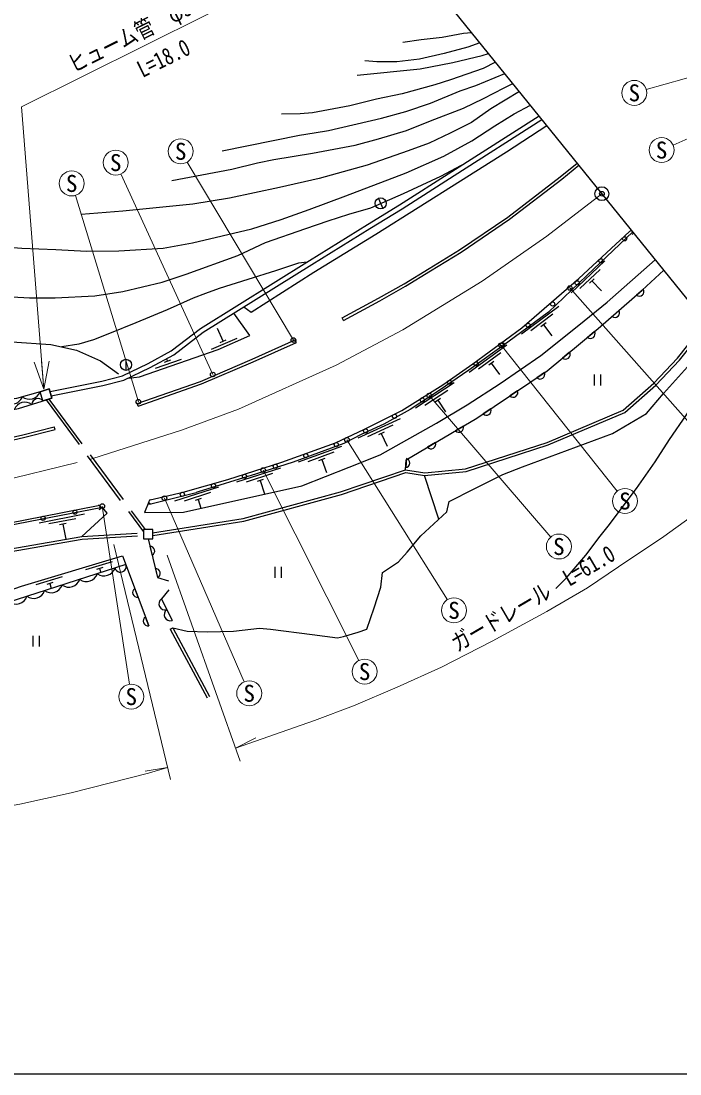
# Model space of a CAD drawing. Units: millimetres, scale not verified. Extents: x 40000 to 680000, y 20000 to 380000.
# Drawn here: x 291497 to 362717, y 205000 to 318771 of the extents above; entities that cross this region are included whole.
import ezdxf
from ezdxf.enums import TextEntityAlignment as Align

# ---------------------------------------------------------------- set-up
doc = ezdxf.new("R2010")
doc.units = ezdxf.units.MM
doc.header["$LTSCALE"] = 1000
doc.header["$PDMODE"] = 32
doc.header["$PDSIZE"] = 500
doc.linetypes.add('CHAIN', pattern=[18.5, 12, -1.5, 3.5, -1.5])
doc.linetypes.add('DASHED', pattern=[7.5, 6, -1.5])
for name, color, linetype, lineweight in [('0_15', 7, 'Continuous', 13), ('M-BGD', 7, 'Continuous', 25), ('M-BMK', 2, 'CHAIN', 13), ('M-BMK-OTRS', 5, 'Continuous', 25), ('M-BMK-SRVR', 3, 'Continuous', 25), ('M-STR-HTXT', 7, 'Continuous', 13), ('M-STR-STRC', 7, 'Continuous', 25), ('M-TTL-BAND', 7, 'Continuous', 25)]:
    doc.layers.add(name, color=color, linetype=linetype, lineweight=lineweight)
doc.layers.add('M-OTRS', color=6, linetype='Continuous')
doc.styles.add('ＭＳ ゴシック', font='')
doc.styles.get('ＭＳ ゴシック').set_extended_font_data('MS Gothic')

msp = doc.modelspace()

# ---------------------------------------------------------------- linework, layer by layer
at = {"layer": '0_15'}
for p, q in [((293962, 278978), (292924, 281905)), ((293962, 278978), (293725, 281969)), ((294527, 282032), (293962, 278978))]:
    msp.add_line(p, q, dxfattribs=at)
at = {"layer": 'M-BGD'}
for p, q in [((330134, 299614), (330613, 298513)), ((354605, 292846), (350975, 289408)), ((354085, 291941), (351907, 289878)), ((353456, 290932), (352948, 290451)), ((353202, 290692), (354234, 289603)), ((358764, 289808), (358017, 289156)), ((349618, 287919), (345603, 284939)), ((348994, 287082), (346585, 285294)), ((356127, 287506), (355381, 286854)), ((326366, 286431), (326222, 286694)), ((348250, 286155), (347687, 285738)), ((347968, 285947), (348862, 284742)), ((312097, 283301), (314840, 284516)), ((313347, 284183), (312740, 285554)), ((353481, 285215), (352717, 284584)), ((313027, 284041), (313667, 284325)), ((321258, 284040), (321135, 284314)), ((343995, 283749), (339949, 280812)), ((302833, 282229), (302833, 281029)), ((306022, 281260), (308857, 282239)), ((307342, 282033), (307251, 282294)), ((343362, 282919), (340935, 281157)), ((350783, 282986), (350019, 282355)), ((307011, 281919), (307672, 282147)), ((342608, 282001), (342042, 281590)), ((342325, 281795), (343206, 280581)), ((348063, 280786), (347241, 280232)), ((353432, 280575), (353432, 279401)), ((354132, 280575), (354132, 279401)), ((338311, 279663), (334128, 276925)), ((337639, 278864), (335129, 277221)), ((345161, 278829), (344339, 278275)), ((336841, 277984), (336256, 277600)), ((336548, 277792), (337370, 276537)), ((304161, 277161), (304062, 277444)), ((342259, 276873), (341437, 276319)), ((332460, 275801), (327917, 273713)), ((295169, 274652), (295093, 274942)), ((331677, 275111), (328951, 273858)), ((330757, 274358), (330121, 274066)), ((330439, 274212), (331065, 272849)), ((339303, 275001), (338450, 274497)), ((336289, 273221), (335436, 272718)), ((326137, 272806), (321440, 271093)), ((325300, 272182), (322482, 271154)), ((324323, 271506), (323665, 271266)), ((323994, 271386), (324508, 269977)), ((333149, 271520), (333078, 270532)), ((319542, 270462), (314782, 268930)), ((318682, 269870), (315826, 268950)), ((336645, 264949), (335123, 269649)), ((317679, 269232), (317013, 269017)), ((317346, 269125), (317815, 267669)), ((312842, 268411), (308082, 266878)), ((311982, 267819), (309126, 266899)), ((310979, 267181), (310313, 266966)), ((310646, 267074), (310947, 266139)), ((298353, 265482), (293444, 264530)), ((297428, 264997), (294483, 264426)), ((296356, 264484), (295669, 264350)), ((296013, 264417), (296332, 262769)), ((305423, 262016), (305658, 261054)), ((302830, 260035), (274984, 251133)), ((301335, 260334), (298463, 259468)), ((300321, 259715), (299651, 259513)), ((299986, 259614), (300120, 259168)), ((306015, 259591), (306250, 258628)), ((318921, 259790), (318921, 258616)), ((319621, 259790), (319621, 258616)), ((295951, 258711), (293078, 257845)), ((294936, 258091), (294266, 257889)), ((294601, 257990), (294762, 257456)), ((304144, 256516), (303797, 257444)), ((305297, 253426), (304951, 254354)), ((307629, 253077), (311601, 245625)), ((307893, 253218), (311866, 245767)), ((292763, 252348), (292763, 251174)), ((293463, 252348), (293463, 251174))]:
    msp.add_line(p, q, dxfattribs=at)
at = {"layer": 'M-BGD', "linetype": 'DASHED'}
for p, q in [((294202, 277833), (304727, 263566)), ((294505, 277929), (304913, 263819)), ((298076, 263071), (304718, 263469)), ((298103, 262772), (304736, 263169))]:
    msp.add_line(p, q, dxfattribs=at)
at = {"layer": 'M-BGD'}
for points in [[(332772, 316477), (334729, 316792), (337021, 317026), (339320, 317456), (340186, 317539)], [(341090, 316423), (339796, 315958), (337238, 315257), (334576, 314663), (332112, 314367), (329953, 314349), (328652, 314472)], [(327827, 312910), (334650, 313593), (338163, 314306), (341322, 315049), (342032, 315257)], [(342784, 314328), (341440, 313638), (337907, 312410), (336224, 311892), (332676, 310915), (329935, 310343), (327026, 309606), (324736, 309182), (323015, 308870), (321682, 308759), (319646, 308715)], [(313237, 304756), (321598, 306437), (323180, 306700), (324735, 306938), (330472, 308291), (333090, 309008), (335765, 309914), (338969, 311223), (340653, 311813), (343786, 313090)], [(307802, 301536), (311032, 302149), (314291, 302777), (317053, 303454), (318832, 303808), (323007, 304485), (327618, 305371), (330134, 306035), (333150, 306950), (335770, 307974), (339320, 309349), (341472, 310418), (343725, 311538), (344657, 312013)], [(345360, 311144), (342266, 309269), (340200, 307823), (337881, 306645), (335598, 305579), (333356, 304745), (328903, 303182), (323702, 301756), (319435, 300796), (314031, 299647), (310063, 298991), (302500, 298242), (297995, 297867)], [(284514, 295089), (287390, 294564), (291577, 294247), (295256, 294089), (298570, 293897), (302062, 293936), (306874, 294225), (310024, 294801), (316450, 296316), (319611, 297336), (322651, 298409), (326599, 299869), (333112, 302382), (337196, 304156), (340204, 305820), (342717, 307466), (344805, 308748), (346556, 309665)], [(302448, 280431), (302449, 280432), (305224, 281771), (307728, 283119), (310897, 285557), (322679, 292886), (328934, 296791), (332413, 298920), (338049, 302522), (347488, 308513)], [(302621, 279960), (305451, 281326), (308001, 282698), (311182, 285146), (322943, 292461), (329197, 296366), (332678, 298497), (338318, 302100), (347805, 308122)], [(315567, 287873), (316356, 287303), (323148, 291638), (329843, 295733), (338990, 301505), (343957, 304627), (348334, 307468)], [(273925, 294765), (276645, 293380), (280134, 291968), (283474, 290730), (287399, 289593), (288740, 289230), (290553, 288961), (292394, 288862), (295176, 288855), (299473, 289097), (302481, 289546), (306766, 290552), (309357, 291410), (314918, 293425), (317930, 294847), (322261, 296368), (324697, 297186), (326934, 297907), (329289, 298591), (332823, 300130), (336875, 302014), (339099, 303188)], [(326222, 286694), (330116, 288820), (332917, 290367), (335607, 292030), (338896, 294049), (344106, 297591), (349755, 301921), (351608, 303420)], [(326366, 286431), (330260, 288557), (333068, 290107), (335765, 291774), (339059, 293797), (344282, 297348), (349940, 301685), (351797, 303187)], [(305470, 267036), (309002, 267870), (313855, 269236), (319669, 271117), (325482, 273196), (328609, 274663), (332647, 276705), (337072, 279474), (340330, 281734), (345636, 285610), (351779, 290944), (357272, 296038)], [(357609, 296003), (352657, 291277), (348492, 287332), (344122, 284088), (339915, 281034), (336694, 278843), (333557, 276790), (330702, 275213), (328272, 274097), (326376, 273106), (320912, 271113), (316931, 269831), (310656, 267899), (310420, 267838)], [(322437, 292735), (321488, 292614), (319018, 291764), (315996, 290828), (312905, 289862), (311440, 289328), (310101, 288842), (307282, 287579), (303911, 286169), (301070, 284992), (299315, 284343), (297748, 283874), (295915, 283566)], [(305297, 266817), (304825, 265666), (309040, 265714), (321840, 268565), (326974, 270553), (330324, 271909), (336420, 275320), (339700, 277294), (343276, 279601), (347667, 282623), (351775, 285916), (354865, 288392), (360048, 292987)], [(333060, 270282), (333137, 271360), (340746, 275853), (348365, 280990), (353894, 285556), (358629, 289690), (360972, 291845)], [(303078, 280180), (304286, 280343), (312791, 283280), (316217, 284798), (314508, 287215)], [(305703, 263467), (315508, 265030), (326038, 267899), (333060, 270282), (335132, 269952), (339546, 270379), (348353, 273247), (356593, 276714), (359909, 279654), (362447, 282335), (364842, 285322), (365515, 286230)], [(305750, 263171), (315572, 264737), (326126, 267612), (333086, 269974), (335123, 269649), (339608, 270084), (348458, 272965), (356755, 276457), (360118, 279439), (362673, 282138), (365080, 285139), (365710, 285989)], [(276925, 285314), (278009, 284432), (279083, 283853), (280141, 283601), (282202, 283612), (284585, 283980), (290493, 284120), (294712, 283836), (297474, 283217), (300073, 282043), (302027, 280661)], [(304062, 277444), (310880, 279840), (316463, 282220), (321135, 284314)], [(304161, 277161), (310989, 279560), (316583, 281945), (321258, 284040)], [(349311, 257468), (350406, 258562), (352550, 261039), (354085, 263109), (354940, 264182), (358005, 268256), (360037, 271157), (361604, 273563), (363429, 276233), (364555, 277999), (365099, 278958), (367124, 282378), (367550, 282841), (367939, 283233)], [(307629, 253077), (307893, 253218), (309470, 252837), (311658, 252784), (314464, 252841), (317273, 253158), (318477, 253074), (322972, 252476), (325699, 252131), (326350, 252265), (327928, 252735), (328866, 253060), (329655, 255352), (330398, 257614), (330555, 259198), (332312, 260327), (333235, 261365), (334701, 263144), (337512, 265755), (337765, 266862), (340466, 268234), (343574, 269772), (345709, 270610), (355431, 274189), (359093, 276360), (360927, 278516), (363536, 281416)], [(223527, 273447), (227601, 272455), (231880, 271734), (237083, 270968), (244474, 270075), (248905, 269785), (252511, 269704), (257534, 269653), (263701, 269776), (270788, 270246), (277083, 270891), (281875, 271645), (286325, 272524), (291774, 273754), (295169, 274652)], [(223598, 273738), (227662, 272749), (231927, 272031), (237123, 271266), (244502, 270373), (248918, 270084), (252516, 270004), (257532, 269953), (263689, 270076), (270763, 270545), (277044, 271188), (281822, 271941), (286263, 272818), (291703, 274045), (295093, 274942)], [(305193, 266563), (305541, 266593), (310420, 267838)], [(221189, 265445), (226422, 264063), (229862, 263325), (232265, 262833), (236792, 262084), (240205, 261758), (244207, 261266), (247120, 261159), (250120, 261021), (255311, 261058), (259736, 261020), (264587, 261102), (267587, 261276), (273373, 261849), (278657, 262491), (280864, 262782), (284534, 263503), (290099, 264530), (299848, 266425)], [(298076, 263071), (300804, 265591), (300298, 266215), (284257, 263107), (277313, 261939), (267776, 260921), (256350, 260725), (249317, 260782), (243569, 260962), (236721, 261815), (232133, 262590), (222623, 264683), (220995, 265048)], [(260696, 256092), (260941, 258074), (276848, 259394), (298076, 263071)], [(305227, 262819), (306250, 258632), (307418, 258300)], [(260998, 256092), (261209, 257795), (276886, 259096), (298119, 262774)], [(261209, 257795), (262193, 256501), (267235, 253996), (273726, 251532), (278150, 253033), (291555, 257699), (302474, 260991), (305297, 253426)], [(307479, 257326), (306665, 256326), (307814, 253987)]]:
    msp.add_lwpolyline(points, dxfattribs=at)
for points in [[(269100, 276762), (272764, 276217), (277808, 275797), (282741, 275659), (286275, 276009), (291232, 276899), (294838, 278033), (294528, 279019), (293559, 278714), (290988, 277989), (287061, 277458), (282725, 277185), (278382, 277304), (271631, 277867), (269474, 278228), (268525, 278842), (264504, 280402), (263389, 278909)], [(294838, 278033), (293869, 277729), (293559, 278714), (294528, 279019)], [(304727, 262819), (305727, 262819), (305727, 263819), (304727, 263819)]]:
    msp.add_lwpolyline(points, close=True, dxfattribs=at)
at = {"layer": 'M-BGD', "linetype": 'DASHED'}
for points in [[(294639, 278757), (300216, 279862), (302449, 280432)], [(294736, 278267), (300327, 279374), (302621, 279960)]]:
    msp.add_lwpolyline(points, dxfattribs=at)
at = {"layer": 'M-BGD'}
for centre, radius in [((330373, 299063), 600), ((356741, 295239), 225), ((354174, 292859), 225), ((351599, 290489), 225), ((348956, 288194), 225), ((346313, 285900), 225), ((343524, 283788), 225), ((302833, 281629), 600), ((340698, 281724), 225), ((337826, 279724), 225), ((334879, 277837), 225), ((331867, 276059), 225), ((328744, 274479), 225), ((325576, 272992), 225), ((322281, 271812), 225), ((318977, 270657), 225), ((315647, 269580), 225), ((312298, 268564), 225), ((308928, 267622), 225), ((293884, 265036), 225), ((297320, 265704), 225)]:
    msp.add_circle(centre, radius, dxfattribs=at)
for centre, radius, start, end in [((357425, 295873), 225, 312.84543, 132.84543), ((358326, 289556), 505, 232.29848, 29.95667), ((355690, 287254), 505, 232.29848, 29.95667), ((353037, 284975), 505, 230.72414, 28.38233), ((350338, 282746), 505, 230.72414, 28.38233), ((347597, 280590), 505, 225.1594, 22.8176), ((344695, 278634), 505, 225.1594, 22.8176), ((290477, 278612), 1238, 221.33885, 339.15451), ((292393, 279165), 1250, 232.62166, 338.88187), ((293344, 277291), 683, 39.85001, 175.05736), ((291929, 276339), 1250, 53.96529, 157.51091), ((341793, 276677), 505, 225.1594, 22.8176), ((338827, 274833), 505, 221.72999, 19.38818), ((335813, 273054), 505, 221.72999, 19.38818), ((333016, 271033), 505, 277.04938, 74.70758), ((299891, 266204), 225, 281.00425, 101.00425), ((305522, 266817), 225, 103.29191, 283.29191), ((305445, 261512), 505, 294.89903, 92.55722), ((300474, 260069), 1250, 234.5971, 340.8573), ((302248, 259832), 617, 196.25651, 19.19789), ((306038, 259087), 505, 294.89903, 92.55722), ((296664, 258851), 1250, 234.5971, 340.8573), ((298569, 259460), 1250, 234.5971, 340.8573), ((292854, 257633), 1250, 234.5971, 340.8573), ((294759, 258242), 1250, 234.5971, 340.8573), ((304062, 257015), 505, 121.63929, 279.29748), ((290949, 257024), 1250, 234.5971, 340.8573), ((307056, 255793), 662, 126.27932, 286.06365), ((307631, 254623), 662, 126.27932, 286.06365), ((305216, 253924), 505, 121.63929, 279.29748)]:
    msp.add_arc(centre, radius, start, end, dxfattribs=at)
at = {"layer": 'M-BMK'}
msp.add_lwpolyline([(218137, 271085), (221398, 270287), (227502, 268816), (233694, 267724), (241955, 266605), (251002, 265861), (257678, 265684), (261158, 265670), (268701, 266054), (277438, 266859), (285913, 268242), (299240, 271486), (308855, 274556), (314986, 276837), (325540, 281603), (332769, 285391), (341330, 290654), (348321, 295537), (354283, 300114)], dxfattribs=at)
at = {"layer": 'M-BMK-OTRS'}
msp.add_line((387101, 259546), (328794, 331622), dxfattribs=at)
at = {"layer": 'M-BMK-SRVR'}
msp.add_circle((354283, 300114), 750, dxfattribs=at)
at = {"layer": 'M-OTRS'}
msp.add_point((354283, 300114), dxfattribs=at)
at = {"layer": 'M-STR-HTXT'}
for p, q in [((371370, 314810), (359081, 311374)), ((379606, 313123), (361966, 305373)), ((320932, 284296), (309445, 303535)), ((312222, 280581), (302289, 302249)), ((304175, 277633), (297365, 299933)), ((350811, 289927), (364446, 274547)), ((343384, 283735), (355929, 267964)), ((335607, 278304), (348751, 263017)), ((326725, 273531), (337574, 256238)), ((317664, 270256), (328024, 249681)), ((300276, 266362), (303207, 247108)), ((306988, 267212), (315619, 247369)), ((301509, 262200), (307636, 236799)), ((307291, 261052), (315179, 238790)), ((314675, 240212), (316858, 241336)), ((307323, 238098), (304895, 237733))]:
    msp.add_line(p, q, dxfattribs=at)
for points in [[(293962, 278978), (291541, 309503), (318215, 322781)], [(314675, 240212), (323228, 243198), (327420, 244788), (332162, 246804), (336949, 248944), (342431, 251776), (348343, 254981), (352717, 257515), (356079, 259795), (360958, 263057), (366677, 267184), (370709, 270363), (375291, 274146)], [(213357, 236670), (219615, 235242), (226060, 233861), (232179, 232822), (237895, 232058), (244577, 231403), (248852, 231056), (254430, 230950), (260777, 230909), (266738, 231109), (273782, 231605), (278705, 232111), (284601, 232976), (291356, 234166), (296906, 235381), (305279, 237490), (307323, 238098)]]:
    msp.add_lwpolyline(points, dxfattribs=at)
for centre in [(357781, 311011), (308753, 304695), (360730, 304830), (301727, 303476), (296970, 301224), (356769, 266908), (349630, 261993), (338292, 255094), (328631, 248475), (303410, 245774), (316157, 246131)]:
    msp.add_circle(centre, 1350, dxfattribs=at)
at = {"layer": 'M-STR-STRC'}
for centre in [(350811, 289927), (320932, 284296), (343384, 283735), (312222, 280581), (304175, 277633), (335607, 278304), (326725, 273531), (317664, 270256), (306988, 267212), (300276, 266362)]:
    msp.add_circle(centre, 250, dxfattribs=at)
at = {"layer": 'M-TTL-BAND'}
msp.add_line((40000, 205000), (579000, 205000), dxfattribs=at)

# ---------------------------------------------------------------- texts
at = {"layer": 'M-STR-HTXT', "style": 'ＭＳ ゴシック', "width": 0.8}
for s, rotation, p in [('ヒューム管  φ300', 26.465, (304794, 316310)), ('L=18.0', 26.465, (307546, 313449)), ('ガードレール\u3000L=61.0', 30.319, (347559, 255123))]:
    msp.add_text(s, height=1833, rotation=rotation, dxfattribs=at).set_placement(p, align=Align.BOTTOM_CENTER)
at = {"layer": 'M-STR-HTXT', "style": 'ＭＳ ゴシック'}
for p in [(357781, 311011), (308753, 304695), (360730, 304830), (301727, 303476), (296970, 301224), (356769, 266908), (349630, 261993), (338292, 255094), (328631, 248475), (316157, 246131), (303410, 245774)]:
    msp.add_text('S', height=1833, dxfattribs=at).set_placement(p, align=Align.MIDDLE_CENTER)

doc.saveas('drawing.dxf')
